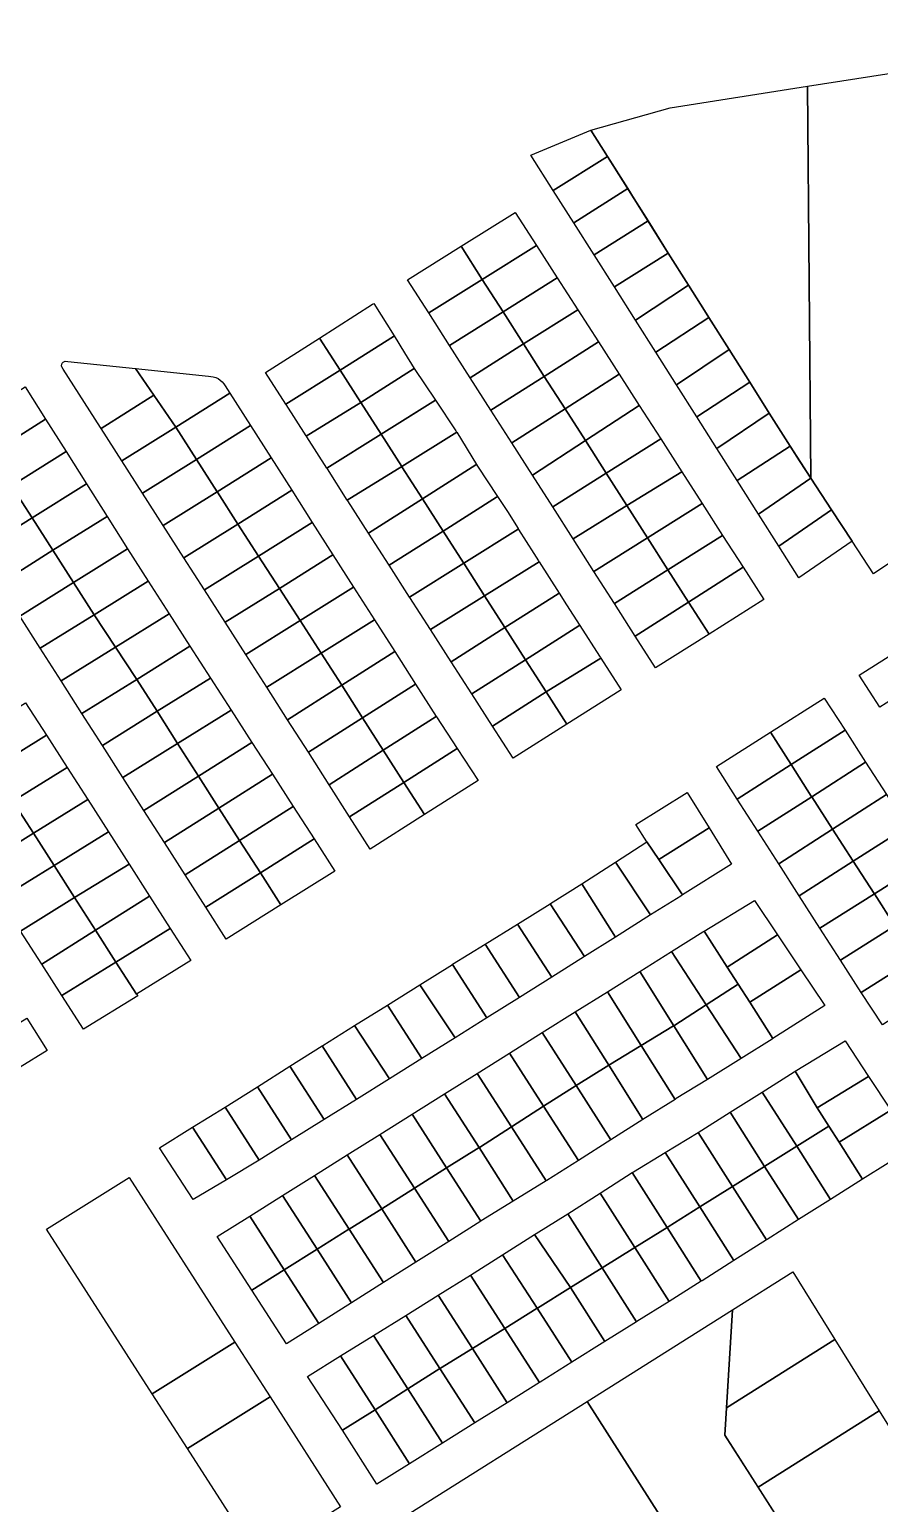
# Model space of a CAD drawing. Header units: millimetres. Extents: x 522658 to 553925, y 7796479 to 7820139.
# Drawn here: x 541047.5 to 541314.2, y 7807452.5 to 7807915 of the extents above; entities that cross this region are included whole.
import ezdxf

# ---------------------------------------------------------------- set-up
doc = ezdxf.new("R2010")
doc.units = ezdxf.units.MM
doc.layers.add('ZONA RESIDENCIAL 2 (ZR_2)', color=2, linetype='Continuous')

msp = doc.modelspace()

# ---------------------------------------------------------------- linework, layer by layer
at = {"layer": 'ZONA RESIDENCIAL 2 (ZR_2)'}
for points in [[(541292.65, 7807774.2), (541291.68, 7807897.16), (541451.16, 7807921.99), (541456.45, 7807922.34), (541456.76, 7807918.17), (541466.47, 7807867.55), (541481.03, 7807793.76), (541480.65, 7807793.7), (541372.93, 7807772.72), (541339.52, 7807762.51), (541312.33, 7807744.18), (541305.63, 7807754.41), (541299.17, 7807764.27), (541292.65, 7807774.2)], [(541292.65, 7807774.2), (541289.1, 7807779.62), (541279.65, 7807794.58), (541273.52, 7807804.29), (541267.04, 7807814.56), (541260.69, 7807824.62), (541259.33, 7807826.77), (541254.31, 7807834.75), (541247.96, 7807844.85), (541237.27, 7807861.85), (541228.87, 7807875.13), (541223.61, 7807883.44), (541248.49, 7807890.43), (541291.68, 7807897.16), (541292.65, 7807774.2)], [(541228.87, 7807875.13), (541211.87, 7807864.51), (541204.85, 7807875.59), (541223.61, 7807883.44), (541228.87, 7807875.13)], [(541235.24, 7807865.06), (541218.29, 7807854.37), (541211.87, 7807864.51), (541228.87, 7807875.13), (541235.24, 7807865.06)], [(541241.59, 7807854.98), (541224.69, 7807844.27), (541218.29, 7807854.37), (541235.24, 7807865.06), (541237.27, 7807861.85), (541241.59, 7807854.98)], [(541206.6, 7807847.24), (541189.59, 7807836.58), (541182.94, 7807846.99), (541199.94, 7807857.61), (541206.6, 7807847.24)], [(541247.96, 7807844.85), (541231.08, 7807834.19), (541224.69, 7807844.27), (541241.59, 7807854.98), (541247.96, 7807844.85)], [(541189.59, 7807836.58), (541172.78, 7807826.04), (541166.11, 7807836.48), (541182.94, 7807846.99), (541189.59, 7807836.58)], [(541213.11, 7807837.08), (541196.11, 7807826.39), (541189.59, 7807836.58), (541206.6, 7807847.24), (541213.11, 7807837.08)], [(541254.31, 7807834.75), (541237.68, 7807823.78), (541231.08, 7807834.19), (541247.96, 7807844.85), (541254.31, 7807834.75)], [(541196.11, 7807826.39), (541179.31, 7807815.82), (541172.78, 7807826.04), (541189.59, 7807836.58), (541196.11, 7807826.39)], [(541219.57, 7807827.03), (541202.55, 7807816.31), (541196.11, 7807826.39), (541213.11, 7807837.08), (541219.57, 7807827.03)], [(541260.69, 7807824.62), (541244.06, 7807813.72), (541237.68, 7807823.78), (541254.31, 7807834.75), (541259.33, 7807826.77), (541260.69, 7807824.62)], [(541161.68, 7807818.69), (541144.95, 7807808.06), (541138.48, 7807818.16), (541155.17, 7807828.77), (541155.54, 7807829), (541161.89, 7807818.82), (541161.68, 7807818.69)], [(541226.04, 7807816.94), (541209.04, 7807806.15), (541202.55, 7807816.31), (541219.57, 7807827.03), (541226.04, 7807816.94)], [(541202.55, 7807816.31), (541185.76, 7807805.73), (541179.31, 7807815.82), (541196.11, 7807826.39), (541202.55, 7807816.31)], [(541267.04, 7807814.56), (541250.55, 7807803.49), (541244.06, 7807813.72), (541260.69, 7807824.62), (541267.04, 7807814.56)], [(541144.95, 7807808.06), (541127.9, 7807797.45), (541121.52, 7807807.38), (541138.48, 7807818.16), (541144.95, 7807808.06)], [(541151.43, 7807797.97), (541144.95, 7807808.06), (541161.68, 7807818.69), (541161.89, 7807818.82), (541165.22, 7807813.49), (541168.24, 7807808.64), (541168.16, 7807808.59), (541151.43, 7807797.97)], [(541209.04, 7807806.15), (541192.29, 7807795.52), (541185.76, 7807805.73), (541202.55, 7807816.31), (541209.04, 7807806.15)], [(541232.54, 7807806.81), (541215.55, 7807795.98), (541209.04, 7807806.15), (541226.04, 7807816.94), (541232.54, 7807806.81)], [(541273.52, 7807804.29), (541256.94, 7807793.41), (541250.55, 7807803.49), (541267.04, 7807814.56), (541273.52, 7807804.29)], [(541080.76, 7807808.59), (541086.53, 7807800.2), (541070, 7807789.75), (541069.77, 7807790.11), (541058.06, 7807808.42), (541057.6, 7807809.15), (541057.56, 7807809.38), (541057.56, 7807809.61), (541057.59, 7807809.84), (541057.66, 7807810.06), (541057.77, 7807810.26), (541057.91, 7807810.45), (541058.08, 7807810.61), (541058.27, 7807810.74), (541058.48, 7807810.84), (541058.7, 7807810.9), (541059.51, 7807810.82), (541080.76, 7807808.59)], [(541093.41, 7807790.22), (541086.53, 7807800.2), (541080.76, 7807808.59), (541103.7, 7807806.18), (541105.13, 7807806.03), (541105.92, 7807805.78), (541106.67, 7807805.43), (541107.37, 7807804.97), (541107.99, 7807804.42), (541108.52, 7807803.78), (541108.91, 7807803.19), (541110.4, 7807800.85), (541093.41, 7807790.22)], [(541151.43, 7807797.97), (541134.34, 7807787.42), (541134.31, 7807787.47), (541128, 7807797.28), (541127.91, 7807797.43), (541144.95, 7807808.06), (541151.43, 7807797.97)], [(541151.43, 7807797.97), (541168.24, 7807808.64), (541174.87, 7807798.66), (541157.8, 7807788.02), (541151.43, 7807797.97)], [(541215.55, 7807795.98), (541198.82, 7807785.31), (541192.29, 7807795.52), (541209.04, 7807806.15), (541215.55, 7807795.98)], [(541238.83, 7807797.02), (541221.92, 7807786), (541215.55, 7807795.98), (541232.54, 7807806.81), (541238.83, 7807797.02)], [(541279.65, 7807794.58), (541263.22, 7807783.49), (541256.94, 7807793.41), (541273.52, 7807804.29), (541279.65, 7807794.58)], [(541029.13, 7807792.16), (541046.09, 7807802.89), (541052.56, 7807792.67), (541035.44, 7807781.93), (541035.4, 7807781.99), (541029.13, 7807792.16)], [(541093.41, 7807790.22), (541076.48, 7807779.62), (541070, 7807789.75), (541086.53, 7807800.2), (541093.41, 7807790.22)], [(541093.41, 7807790.22), (541110.4, 7807800.85), (541116.88, 7807790.69), (541099.9, 7807780.06), (541093.41, 7807790.22)], [(541134.34, 7807787.42), (541151.43, 7807797.97), (541157.8, 7807788.02), (541140.81, 7807777.34), (541134.49, 7807787.18), (541134.34, 7807787.42)], [(541164.28, 7807777.91), (541157.8, 7807788.02), (541163.67, 7807791.7), (541174.87, 7807798.66), (541181.25, 7807789.1), (541181.53, 7807788.65), (541181.56, 7807788.6), (541164.28, 7807777.91)], [(541221.92, 7807786), (541205.3, 7807775.17), (541198.82, 7807785.31), (541215.55, 7807795.98), (541221.92, 7807786)], [(541245.57, 7807786.52), (541228.48, 7807775.75), (541221.92, 7807786), (541238.83, 7807797.02), (541245.57, 7807786.52)], [(541286.21, 7807784.2), (541269.58, 7807773.45), (541263.22, 7807783.49), (541279.65, 7807794.58), (541286.21, 7807784.2)], [(541035.44, 7807781.93), (541052.56, 7807792.67), (541058.97, 7807782.54), (541041.89, 7807771.84), (541035.44, 7807781.93)], [(541076.48, 7807779.62), (541093.41, 7807790.22), (541099.9, 7807780.06), (541082.98, 7807769.47), (541076.48, 7807779.62)], [(541099.9, 7807780.06), (541116.88, 7807790.69), (541123.36, 7807780.54), (541106.4, 7807769.91), (541099.9, 7807780.06)], [(541164.28, 7807777.91), (541147.22, 7807767.35), (541140.97, 7807777.09), (541140.81, 7807777.34), (541157.8, 7807788.02), (541164.28, 7807777.91)], [(541164.28, 7807777.91), (541181.56, 7807788.6), (541187.72, 7807778.49), (541187.52, 7807778.36), (541170.8, 7807767.73), (541164.38, 7807777.75), (541164.28, 7807777.91)], [(541228.48, 7807775.75), (541211.69, 7807765.16), (541205.3, 7807775.17), (541221.92, 7807786), (541228.48, 7807775.75)], [(541252.17, 7807776.23), (541234.96, 7807765.61), (541228.48, 7807775.75), (541245.57, 7807786.52), (541252.17, 7807776.23)], [(541041.89, 7807771.84), (541058.97, 7807782.54), (541065.38, 7807772.41), (541048.36, 7807761.73), (541041.89, 7807771.84)], [(541106.4, 7807769.91), (541123.36, 7807780.54), (541129.83, 7807770.39), (541112.91, 7807759.79), (541106.47, 7807769.8), (541106.4, 7807769.91)], [(541269.58, 7807773.45), (541286.21, 7807784.2), (541292.65, 7807774.2), (541276.27, 7807762.9), (541269.58, 7807773.45)], [(541082.98, 7807769.47), (541099.9, 7807780.06), (541106.4, 7807769.91), (541089.48, 7807759.32), (541082.98, 7807769.47)], [(541147.22, 7807767.35), (541164.28, 7807777.91), (541164.38, 7807777.75), (541170.8, 7807767.73), (541153.88, 7807756.97), (541147.36, 7807767.13), (541147.22, 7807767.35)], [(541194, 7807768.25), (541177.27, 7807757.62), (541170.8, 7807767.73), (541187.52, 7807778.36), (541187.72, 7807778.49), (541188.03, 7807777.99), (541194.32, 7807768.45), (541194, 7807768.25)], [(541234.96, 7807765.61), (541218.07, 7807755.18), (541211.69, 7807765.16), (541228.48, 7807775.75), (541234.96, 7807765.61)], [(541258.55, 7807766.29), (541241.42, 7807755.49), (541234.96, 7807765.61), (541252.17, 7807776.23), (541258.55, 7807766.29)], [(541025, 7807761.25), (541041.89, 7807771.84), (541048.36, 7807761.73), (541031.47, 7807751.14), (541025, 7807761.25)], [(541048.36, 7807761.73), (541065.38, 7807772.41), (541071.83, 7807762.22), (541054.86, 7807751.57), (541048.36, 7807761.73)], [(541299.17, 7807764.27), (541282.63, 7807752.87), (541276.27, 7807762.9), (541292.65, 7807774.2), (541299.17, 7807764.27)], [(541089.48, 7807759.32), (541106.4, 7807769.91), (541106.47, 7807769.8), (541112.91, 7807759.79), (541095.97, 7807749.18), (541089.48, 7807759.32)], [(541112.91, 7807759.79), (541129.83, 7807770.39), (541136.24, 7807760.33), (541119.37, 7807749.76), (541112.91, 7807759.79)], [(541177.27, 7807757.62), (541160.37, 7807746.88), (541153.88, 7807756.97), (541170.8, 7807767.73), (541177.27, 7807757.62)], [(541200.89, 7807758.24), (541183.75, 7807747.52), (541183.69, 7807747.62), (541177.27, 7807757.62), (541194, 7807768.25), (541194.32, 7807768.45), (541197.45, 7807763.7), (541200.81, 7807758.37), (541200.89, 7807758.24)], [(541054.86, 7807751.57), (541071.83, 7807762.22), (541078.29, 7807752.01), (541061.33, 7807741.45), (541054.86, 7807751.57)], [(541241.42, 7807755.49), (541224.63, 7807744.92), (541218.07, 7807755.18), (541234.96, 7807765.61), (541241.42, 7807755.49)], [(541264.99, 7807756.25), (541247.84, 7807745.46), (541241.42, 7807755.49), (541258.55, 7807766.29), (541264.99, 7807756.25)], [(541305.63, 7807754.41), (541288.94, 7807742.91), (541282.63, 7807752.87), (541299.17, 7807764.27), (541305.63, 7807754.41)], [(541031.47, 7807751.14), (541048.36, 7807761.73), (541054.86, 7807751.57), (541037.97, 7807740.98), (541031.47, 7807751.14)], [(541095.97, 7807749.18), (541112.91, 7807759.79), (541119.37, 7807749.76), (541102.4, 7807739.13), (541095.97, 7807749.18)], [(541119.37, 7807749.76), (541136.24, 7807760.33), (541142.73, 7807750.16), (541125.9, 7807739.62), (541119.37, 7807749.76)], [(541183.75, 7807747.52), (541166.79, 7807736.88), (541160.37, 7807746.88), (541177.27, 7807757.62), (541183.69, 7807747.62), (541183.75, 7807747.52)], [(541190.32, 7807737.27), (541183.75, 7807747.52), (541200.89, 7807758.24), (541200.96, 7807758.12), (541205.76, 7807750.52), (541207.23, 7807748.22), (541207.34, 7807748.05), (541207.42, 7807747.93), (541190.32, 7807737.27)], [(541247.84, 7807745.46), (541231.05, 7807734.89), (541224.63, 7807744.92), (541241.42, 7807755.49), (541247.84, 7807745.46)], [(541271.4, 7807746.27), (541254.31, 7807735.33), (541247.84, 7807745.46), (541264.99, 7807756.25), (541271.4, 7807746.27)], [(541037.97, 7807740.98), (541054.86, 7807751.57), (541061.33, 7807741.45), (541044.41, 7807730.91), (541037.97, 7807740.98)], [(541061.33, 7807741.45), (541078.29, 7807752.01), (541084.68, 7807741.9), (541067.78, 7807731.36), (541061.33, 7807741.45)], [(541102.4, 7807739.13), (541119.37, 7807749.76), (541125.9, 7807739.62), (541108.9, 7807728.97), (541102.4, 7807739.13)], [(541125.9, 7807739.62), (541142.73, 7807750.16), (541149.18, 7807740.05), (541132.39, 7807729.53), (541125.9, 7807739.62)], [(541196.7, 7807727.31), (541190.32, 7807737.27), (541207.42, 7807747.93), (541213.68, 7807738.11), (541213.41, 7807737.94), (541196.7, 7807727.31)], [(541190.32, 7807737.27), (541173.33, 7807726.68), (541166.85, 7807736.78), (541166.79, 7807736.88), (541183.75, 7807747.52), (541190.32, 7807737.27)], [(541254.31, 7807735.33), (541237.6, 7807724.64), (541231.05, 7807734.89), (541247.84, 7807745.46), (541254.31, 7807735.33)], [(541277.91, 7807736.14), (541260.74, 7807725.27), (541254.31, 7807735.33), (541271.4, 7807746.27), (541277.91, 7807736.14)], [(541044.41, 7807730.91), (541061.33, 7807741.45), (541067.78, 7807731.36), (541050.86, 7807720.82), (541044.41, 7807730.91)], [(541067.78, 7807731.36), (541084.68, 7807741.9), (541091.27, 7807731.68), (541074.46, 7807721.2), (541067.83, 7807731.28), (541067.78, 7807731.36)], [(541108.9, 7807728.97), (541125.9, 7807739.62), (541132.39, 7807729.53), (541115.36, 7807718.87), (541108.9, 7807728.97)], [(541132.39, 7807729.53), (541149.18, 7807740.05), (541155.75, 7807729.75), (541139, 7807719.27), (541132.39, 7807729.53)], [(541196.7, 7807727.31), (541179.81, 7807716.58), (541173.33, 7807726.68), (541190.32, 7807737.27), (541196.7, 7807727.31)], [(541219.88, 7807727.83), (541203.17, 7807717.21), (541196.7, 7807727.31), (541213.41, 7807737.94), (541213.68, 7807738.11), (541216.02, 7807734.44), (541220.17, 7807728.02), (541219.88, 7807727.83)], [(541260.74, 7807725.27), (541243.98, 7807714.66), (541237.6, 7807724.64), (541254.31, 7807735.33), (541260.74, 7807725.27)], [(541050.86, 7807720.82), (541067.78, 7807731.36), (541067.83, 7807731.28), (541074.46, 7807721.2), (541057.41, 7807710.58), (541050.86, 7807720.82)], [(541074.46, 7807721.2), (541091.27, 7807731.68), (541097.84, 7807721.48), (541081.13, 7807711.07), (541080.98, 7807711.3), (541074.46, 7807721.2)], [(541115.36, 7807718.87), (541132.39, 7807729.53), (541139, 7807719.27), (541121.94, 7807708.59), (541115.36, 7807718.87)], [(541139, 7807719.27), (541155.75, 7807729.75), (541162.1, 7807719.8), (541145.47, 7807709.23), (541139, 7807719.27)], [(541203.17, 7807717.21), (541186.3, 7807706.48), (541179.81, 7807716.58), (541196.7, 7807727.31), (541203.17, 7807717.21)], [(541226.81, 7807717.75), (541209.65, 7807707.11), (541203.17, 7807717.21), (541219.88, 7807727.83), (541220.17, 7807728.02), (541226.39, 7807718.4), (541226.69, 7807717.94), (541226.81, 7807717.75)], [(541057.41, 7807710.58), (541074.46, 7807721.2), (541080.98, 7807711.3), (541081.13, 7807711.07), (541063.94, 7807700.36), (541057.41, 7807710.58)], [(541081.13, 7807711.07), (541097.84, 7807721.48), (541104.28, 7807711.49), (541087.53, 7807701.05), (541081.13, 7807711.07)], [(541331.78, 7807714.33), (541332.22, 7807713.59), (541314.35, 7807702.31), (541307.86, 7807712.35), (541325.18, 7807723.41), (541331.78, 7807714.33)], [(541121.94, 7807708.59), (541139, 7807719.27), (541145.47, 7807709.23), (541128.46, 7807698.41), (541121.94, 7807708.59)], [(541145.47, 7807709.23), (541162.1, 7807719.8), (541168.63, 7807709.56), (541152.02, 7807699), (541145.47, 7807709.23)], [(541209.65, 7807707.11), (541192.78, 7807696.39), (541186.3, 7807706.48), (541203.17, 7807717.21), (541209.65, 7807707.11)], [(541209.65, 7807707.11), (541226.81, 7807717.75), (541233.16, 7807707.83), (541232.83, 7807707.62), (541216.12, 7807697), (541209.65, 7807707.11)], [(541063.94, 7807700.36), (541081.13, 7807711.07), (541087.53, 7807701.05), (541070.35, 7807690.34), (541063.94, 7807700.36)], [(541087.53, 7807701.05), (541104.28, 7807711.49), (541110.77, 7807701.43), (541093.98, 7807690.96), (541087.53, 7807701.05)], [(541128.46, 7807698.41), (541145.47, 7807709.23), (541152.02, 7807699), (541135, 7807688.18), (541128.46, 7807698.41)], [(541152.02, 7807699), (541168.63, 7807709.56), (541175.12, 7807699.39), (541158.52, 7807688.84), (541152.02, 7807699)], [(541216.12, 7807697), (541199.26, 7807686.29), (541192.78, 7807696.39), (541209.65, 7807707.11), (541216.12, 7807697)], [(541052.83, 7807693.54), (541035.73, 7807682.97), (541029.18, 7807693.18), (541046.28, 7807703.73), (541052.83, 7807693.54)], [(541303.42, 7807695.15), (541286.54, 7807684.32), (541280.06, 7807694.49), (541296.92, 7807705.15), (541303.42, 7807695.15)], [(541070.35, 7807690.34), (541087.53, 7807701.05), (541093.98, 7807690.96), (541076.8, 7807680.25), (541070.35, 7807690.34)], [(541093.98, 7807690.96), (541110.77, 7807701.43), (541117.29, 7807691.31), (541100.52, 7807680.73), (541093.98, 7807690.96)], [(541135, 7807688.18), (541152.02, 7807699), (541158.52, 7807688.84), (541141.5, 7807678.02), (541135, 7807688.18)], [(541158.52, 7807688.84), (541175.12, 7807699.39), (541175.19, 7807699.27), (541181.68, 7807689.36), (541164.98, 7807678.74), (541158.52, 7807688.84)], [(541059.3, 7807683.43), (541042.22, 7807672.87), (541035.73, 7807682.97), (541052.83, 7807693.54), (541059.3, 7807683.43)], [(541286.54, 7807684.32), (541269.6, 7807673.46), (541263.03, 7807683.72), (541280.06, 7807694.49), (541286.54, 7807684.32)], [(541309.87, 7807685.11), (541292.95, 7807674.26), (541292.83, 7807674.45), (541286.54, 7807684.32), (541303.42, 7807695.15), (541309.87, 7807685.11)], [(541076.8, 7807680.25), (541093.98, 7807690.96), (541100.52, 7807680.73), (541083.4, 7807669.93), (541076.8, 7807680.25)], [(541100.52, 7807680.73), (541117.29, 7807691.31), (541123.74, 7807681.29), (541106.94, 7807670.69), (541100.52, 7807680.73)], [(541141.5, 7807678.02), (541158.52, 7807688.84), (541164.98, 7807678.74), (541147.96, 7807667.92), (541141.5, 7807678.02)], [(541164.98, 7807678.74), (541181.68, 7807689.36), (541188.27, 7807679.31), (541171.45, 7807668.62), (541164.98, 7807678.74)], [(541065.77, 7807673.33), (541048.7, 7807662.77), (541042.22, 7807672.87), (541059.3, 7807683.43), (541065.77, 7807673.33)], [(541292.95, 7807674.26), (541276.04, 7807663.41), (541269.6, 7807673.46), (541286.54, 7807684.32), (541292.83, 7807674.45), (541292.95, 7807674.26)], [(541316.43, 7807674.9), (541299.53, 7807664.06), (541292.95, 7807674.26), (541309.87, 7807685.11), (541316.43, 7807674.9)], [(541083.4, 7807669.93), (541100.52, 7807680.73), (541106.94, 7807670.69), (541089.82, 7807659.89), (541083.4, 7807669.93)], [(541106.94, 7807670.69), (541123.74, 7807681.29), (541130.26, 7807671.17), (541113.43, 7807660.55), (541106.94, 7807670.69)], [(541147.96, 7807667.92), (541164.98, 7807678.74), (541171.45, 7807668.62), (541154.43, 7807657.8), (541147.96, 7807667.92)], [(541237.78, 7807665.51), (541253.86, 7807675.52), (541260.81, 7807664.48), (541245.01, 7807654.51), (541241.27, 7807660.11), (541237.78, 7807665.51)], [(541299.53, 7807664.06), (541282.59, 7807653.19), (541276.04, 7807663.41), (541292.95, 7807674.26), (541299.53, 7807664.06)], [(541322.9, 7807664.83), (541306.02, 7807654), (541299.53, 7807664.06), (541316.43, 7807674.9), (541322.9, 7807664.83)], [(541048.7, 7807662.77), (541031.7, 7807652.26), (541025.22, 7807662.36), (541042.22, 7807672.87), (541048.7, 7807662.77)], [(541072.24, 7807663.22), (541055.18, 7807652.67), (541048.7, 7807662.77), (541065.77, 7807673.33), (541072.24, 7807663.22)], [(541089.82, 7807659.89), (541106.94, 7807670.69), (541113.43, 7807660.55), (541096.31, 7807649.75), (541089.82, 7807659.89)], [(541119.94, 7807650.37), (541113.43, 7807660.55), (541130.26, 7807671.17), (541136.83, 7807660.98), (541119.94, 7807650.37)], [(541329.53, 7807654.42), (541312.62, 7807643.79), (541312.57, 7807643.86), (541306.02, 7807654), (541322.9, 7807664.83), (541329.53, 7807654.42)], [(541055.18, 7807652.67), (541038.18, 7807642.16), (541031.7, 7807652.26), (541048.7, 7807662.77), (541055.18, 7807652.67)], [(541078.72, 7807653.12), (541061.66, 7807642.58), (541055.18, 7807652.67), (541072.24, 7807663.22), (541078.72, 7807653.12)], [(541119.94, 7807650.37), (541102.8, 7807639.61), (541096.31, 7807649.75), (541113.43, 7807660.55), (541119.94, 7807650.37)], [(541126.39, 7807640.28), (541119.94, 7807650.37), (541136.83, 7807660.98), (541143.32, 7807650.91), (541126.39, 7807640.28)], [(541242.41, 7807637.15), (541231.38, 7807653.71), (541241.27, 7807660.11), (541245.01, 7807654.51), (541252.39, 7807643.43), (541251.84, 7807643.08), (541242.41, 7807637.15)], [(541245.01, 7807654.51), (541260.81, 7807664.48), (541267.84, 7807653.11), (541252.39, 7807643.43), (541245.01, 7807654.51)], [(541306.02, 7807654), (541289.05, 7807643.11), (541282.59, 7807653.19), (541299.53, 7807664.06), (541306.02, 7807654)], [(541061.66, 7807642.58), (541044.66, 7807632.07), (541038.18, 7807642.16), (541055.18, 7807652.67), (541061.66, 7807642.58)], [(541085.19, 7807643.01), (541068.24, 7807632.32), (541061.66, 7807642.58), (541078.72, 7807653.12), (541085.19, 7807643.01)], [(541231.34, 7807630.19), (541220.77, 7807646.95), (541231.38, 7807653.71), (541242.41, 7807637.15), (541231.34, 7807630.19)], [(541312.62, 7807643.79), (541295.51, 7807633.04), (541289.05, 7807643.11), (541306.02, 7807654), (541312.57, 7807643.86), (541312.62, 7807643.79)], [(541335.9, 7807644.42), (541319.01, 7807633.74), (541312.62, 7807643.79), (541329.53, 7807654.42), (541335.9, 7807644.42)], [(541126.39, 7807640.28), (541109.25, 7807629.52), (541102.8, 7807639.61), (541119.94, 7807650.37), (541126.39, 7807640.28)], [(541231.34, 7807630.19), (541221.62, 7807624.08), (541210.88, 7807640.65), (541210.95, 7807640.69), (541220.77, 7807646.95), (541231.34, 7807630.19)], [(541068.24, 7807632.32), (541051.33, 7807621.67), (541044.66, 7807632.07), (541061.66, 7807642.58), (541068.24, 7807632.32)], [(541068.24, 7807632.32), (541085.19, 7807643.01), (541091.66, 7807632.91), (541074.63, 7807622.38), (541068.24, 7807632.32)], [(541266.45, 7807620.75), (541259.16, 7807632.09), (541274.99, 7807641.73), (541282.19, 7807630.95), (541266.45, 7807620.75)], [(541319.01, 7807633.74), (541301.97, 7807622.96), (541295.51, 7807633.04), (541312.62, 7807643.79), (541319.01, 7807633.74)], [(541211.37, 7807617.64), (541200.64, 7807634.3), (541210.88, 7807640.65), (541221.62, 7807624.08), (541211.37, 7807617.64)], [(541051.33, 7807621.67), (541068.24, 7807632.32), (541074.63, 7807622.38), (541057.63, 7807611.87), (541051.33, 7807621.67)], [(541098.14, 7807622.81), (541081.11, 7807612.28), (541074.63, 7807622.38), (541091.66, 7807632.91), (541098.14, 7807622.81)], [(541201.22, 7807611.26), (541190.46, 7807627.98), (541200.64, 7807634.3), (541211.37, 7807617.64), (541201.22, 7807611.26)], [(541325.49, 7807623.55), (541308.53, 7807612.82), (541301.97, 7807622.96), (541319.01, 7807633.74), (541325.49, 7807623.55)], [(541191, 7807604.83), (541180.2, 7807621.62), (541180.25, 7807621.65), (541190.46, 7807627.98), (541201.22, 7807611.26), (541191, 7807604.83)], [(541266.45, 7807620.75), (541269.86, 7807615.45), (541259.88, 7807608.98), (541249, 7807625.71), (541258.79, 7807631.86), (541259.16, 7807632.09), (541266.45, 7807620.75)], [(541273.52, 7807609.75), (541269.86, 7807615.45), (541266.45, 7807620.75), (541282.19, 7807630.95), (541289.56, 7807619.93), (541273.52, 7807609.75)], [(541249.7, 7807602.38), (541239, 7807619.43), (541249, 7807625.71), (541259.88, 7807608.98), (541249.7, 7807602.38)], [(541331.94, 7807613.41), (541315.13, 7807602.62), (541308.53, 7807612.82), (541325.49, 7807623.55), (541331.78, 7807613.65), (541331.94, 7807613.41)], [(541081.45, 7807611.75), (541064.41, 7807601.31), (541057.63, 7807611.87), (541074.63, 7807622.38), (541081.11, 7807612.28), (541081.45, 7807611.75)], [(541181.04, 7807598.61), (541170, 7807615.24), (541180.2, 7807621.62), (541191, 7807604.83), (541181.04, 7807598.61)], [(541239.46, 7807596.14), (541228.85, 7807613.06), (541239, 7807619.43), (541249.7, 7807602.38), (541249.6, 7807602.32), (541239.46, 7807596.14)], [(541280.81, 7807598.4), (541273.52, 7807609.75), (541289.56, 7807619.93), (541297.06, 7807608.71), (541280.81, 7807598.4)], [(541170.6, 7807592.08), (541159.81, 7807608.86), (541170, 7807615.24), (541181.04, 7807598.61), (541170.6, 7807592.08)], [(541273.52, 7807609.75), (541280.81, 7807598.4), (541280.52, 7807598.21), (541270.87, 7807592.09), (541259.88, 7807608.98), (541269.86, 7807615.45), (541273.52, 7807609.75)], [(541229.31, 7807589.96), (541218.77, 7807606.74), (541228.85, 7807613.06), (541239.46, 7807596.14), (541229.31, 7807589.96)], [(541053.08, 7807594.65), (541036.03, 7807584.1), (541029.54, 7807594.19), (541046.6, 7807604.75), (541053.08, 7807594.65)], [(541160.47, 7807585.75), (541149.51, 7807602.41), (541159.81, 7807608.86), (541170.6, 7807592.08), (541160.47, 7807585.75)], [(541219, 7807583.68), (541208.41, 7807600.24), (541218.77, 7807606.74), (541229.31, 7807589.96), (541219, 7807583.68)], [(541260.25, 7807585.55), (541249.7, 7807602.38), (541259.88, 7807608.98), (541270.87, 7807592.09), (541260.25, 7807585.55)], [(541150.11, 7807579.27), (541139.32, 7807596.03), (541139.5, 7807596.14), (541149.51, 7807602.41), (541160.47, 7807585.75), (541150.11, 7807579.27)], [(541208.81, 7807577.14), (541198.13, 7807593.79), (541208.41, 7807600.24), (541219, 7807583.68), (541208.81, 7807577.14)], [(541250.06, 7807579.26), (541239.46, 7807596.14), (541249.6, 7807602.32), (541249.7, 7807602.38), (541260.25, 7807585.55), (541250.44, 7807579.5), (541250.06, 7807579.26)], [(541139.98, 7807572.94), (541129.22, 7807589.66), (541139.32, 7807596.03), (541150.11, 7807579.27), (541139.98, 7807572.94)], [(541240.01, 7807572.91), (541229.31, 7807589.96), (541239.46, 7807596.14), (541250.06, 7807579.26), (541240.01, 7807572.91)], [(541294.66, 7807576.66), (541287.74, 7807588.09), (541303.41, 7807597.61), (541310.81, 7807586.47), (541294.66, 7807576.66)], [(541198.76, 7807570.68), (541188.01, 7807587.44), (541198.13, 7807593.79), (541208.81, 7807577.14), (541198.76, 7807570.68)], [(541129.74, 7807566.54), (541119, 7807583.22), (541129.22, 7807589.66), (541139.98, 7807572.94), (541129.74, 7807566.54)], [(541188.57, 7807564.14), (541177.75, 7807581), (541188.01, 7807587.44), (541198.76, 7807570.68), (541188.69, 7807564.22), (541188.57, 7807564.14)], [(541229.93, 7807566.54), (541219, 7807583.68), (541229.31, 7807589.96), (541240.01, 7807572.91), (541229.93, 7807566.54)], [(541294.66, 7807576.66), (541298.32, 7807570.9), (541288.24, 7807564.57), (541277.41, 7807581.58), (541287.48, 7807587.93), (541287.74, 7807588.09), (541294.66, 7807576.66)], [(541301.54, 7807565.83), (541298.32, 7807570.9), (541294.66, 7807576.66), (541310.81, 7807586.47), (541317.82, 7807575.9), (541301.54, 7807565.83)], [(541119.58, 7807560.19), (541108.87, 7807576.83), (541119, 7807583.22), (541129.74, 7807566.54), (541119.58, 7807560.19)], [(541219.74, 7807560.11), (541208.81, 7807577.14), (541219, 7807583.68), (541229.93, 7807566.54), (541219.74, 7807560.11)], [(541278.18, 7807558.25), (541267.37, 7807575.24), (541277.41, 7807581.58), (541288.24, 7807564.57), (541278.3, 7807558.33), (541278.18, 7807558.25)], [(541109.28, 7807554.06), (541098.62, 7807570.51), (541108.87, 7807576.83), (541119.58, 7807560.19), (541109.28, 7807554.06)], [(541178.38, 7807557.75), (541167.56, 7807574.61), (541177.75, 7807581), (541188.57, 7807564.14), (541178.38, 7807557.75)], [(541209.63, 7807553.73), (541198.76, 7807570.68), (541208.81, 7807577.14), (541219.74, 7807560.11), (541209.8, 7807553.83), (541209.63, 7807553.73)], [(541168.3, 7807551.43), (541157.48, 7807568.28), (541167.56, 7807574.61), (541178.38, 7807557.75), (541168.3, 7807551.43)], [(541268.09, 7807551.92), (541257.3, 7807568.88), (541267.37, 7807575.24), (541278.18, 7807558.25), (541268.09, 7807551.92)], [(541308.93, 7807554.23), (541301.54, 7807565.83), (541317.82, 7807575.9), (541325.05, 7807564.31), (541308.93, 7807554.23)], [(541109.28, 7807554.06), (541098.81, 7807547.84), (541088.25, 7807564.11), (541098.62, 7807570.51), (541109.28, 7807554.06)], [(541158.01, 7807544.98), (541147.2, 7807561.83), (541157.48, 7807568.28), (541168.3, 7807551.43), (541158.01, 7807544.98)], [(541199.32, 7807547.37), (541188.57, 7807564.14), (541188.69, 7807564.22), (541198.76, 7807570.68), (541209.63, 7807553.73), (541199.32, 7807547.37)], [(541257.89, 7807545.52), (541247.01, 7807562.62), (541257.3, 7807568.88), (541268.09, 7807551.92), (541257.89, 7807545.52)], [(541301.54, 7807565.83), (541308.93, 7807554.23), (541298.86, 7807547.88), (541288.24, 7807564.57), (541298.32, 7807570.9), (541301.54, 7807565.83)], [(541189.09, 7807541.06), (541178.38, 7807557.75), (541188.57, 7807564.14), (541199.32, 7807547.37), (541189.18, 7807541.12), (541189.09, 7807541.06)], [(541288.82, 7807541.54), (541278.18, 7807558.25), (541278.3, 7807558.33), (541288.24, 7807564.57), (541298.86, 7807547.88), (541288.82, 7807541.54)], [(541147.78, 7807538.56), (541136.97, 7807555.41), (541147.2, 7807561.83), (541158.01, 7807544.98), (541147.78, 7807538.56)], [(541247.6, 7807539.06), (541236.63, 7807556.3), (541237.06, 7807556.57), (541247.01, 7807562.62), (541257.89, 7807545.52), (541247.87, 7807539.23), (541247.6, 7807539.06)], [(541278.74, 7807535.18), (541268.09, 7807551.92), (541278.18, 7807558.25), (541288.82, 7807541.54), (541278.93, 7807535.3), (541278.74, 7807535.18)], [(541052.81, 7807538.52), (541078.74, 7807554.72), (541111.91, 7807503.09), (541085.99, 7807486.89), (541052.81, 7807538.52)], [(541137.71, 7807532.25), (541126.9, 7807549.09), (541136.97, 7807555.41), (541147.78, 7807538.56), (541147.68, 7807538.5), (541137.71, 7807532.25)], [(541179.03, 7807534.7), (541168.3, 7807551.43), (541178.38, 7807557.75), (541189.09, 7807541.06), (541179.03, 7807534.7)], [(541237.45, 7807532.75), (541226.55, 7807549.88), (541236.63, 7807556.3), (541247.6, 7807539.06), (541237.45, 7807532.75)], [(541127.45, 7807525.82), (541116.64, 7807542.66), (541126.9, 7807549.09), (541137.71, 7807532.25), (541127.45, 7807525.82)], [(541168.76, 7807528.22), (541158.01, 7807544.98), (541168.3, 7807551.43), (541179.03, 7807534.7), (541168.76, 7807528.22)], [(541227.21, 7807526.39), (541216.38, 7807543.4), (541226.55, 7807549.88), (541237.45, 7807532.75), (541227.21, 7807526.39)], [(541268.57, 7807528.74), (541257.89, 7807545.52), (541268.09, 7807551.92), (541278.74, 7807535.18), (541268.57, 7807528.74)], [(541158.55, 7807521.77), (541147.78, 7807538.56), (541158.01, 7807544.98), (541168.76, 7807528.22), (541158.55, 7807521.77)], [(541258.31, 7807522.23), (541247.6, 7807539.06), (541247.87, 7807539.23), (541257.89, 7807545.52), (541268.57, 7807528.74), (541258.54, 7807522.38), (541258.31, 7807522.23)], [(541127.45, 7807525.82), (541117.25, 7807519.42), (541106.35, 7807536.21), (541116.64, 7807542.66), (541127.45, 7807525.82)], [(541217.25, 7807520.2), (541205.99, 7807536.85), (541206.47, 7807537.15), (541216.38, 7807543.4), (541227.21, 7807526.39), (541217.25, 7807520.2)], [(541148.5, 7807515.42), (541137.71, 7807532.25), (541147.68, 7807538.5), (541147.78, 7807538.56), (541158.55, 7807521.77), (541148.5, 7807515.42)], [(541217.25, 7807520.2), (541206.91, 7807513.78), (541206.8, 7807513.71), (541195.96, 7807530.52), (541205.99, 7807536.85), (541217.25, 7807520.2)], [(541248.18, 7807515.9), (541237.45, 7807532.75), (541247.6, 7807539.06), (541258.31, 7807522.23), (541248.18, 7807515.9)], [(541138.27, 7807508.96), (541127.45, 7807525.82), (541137.71, 7807532.25), (541148.5, 7807515.42), (541138.27, 7807508.96)], [(541196.64, 7807507.41), (541185.85, 7807524.15), (541195.96, 7807530.52), (541206.8, 7807513.71), (541196.64, 7807507.41)], [(541237.95, 7807509.51), (541227.21, 7807526.39), (541237.45, 7807532.75), (541248.18, 7807515.9), (541238.13, 7807509.62), (541237.95, 7807509.51)], [(541228.02, 7807503.27), (541217.25, 7807520.2), (541227.21, 7807526.39), (541237.95, 7807509.51), (541228.02, 7807503.27)], [(541138.27, 7807508.96), (541128.18, 7807502.58), (541117.25, 7807519.42), (541127.45, 7807525.82), (541138.27, 7807508.96)], [(541186.47, 7807501.11), (541175.78, 7807517.8), (541185.85, 7807524.15), (541196.64, 7807507.41), (541186.47, 7807501.11)], [(541300.2, 7807503.91), (541266.25, 7807482.52), (541268.13, 7807513.25), (541286.99, 7807525.13), (541300.2, 7807503.91)], [(541176.27, 7807494.79), (541165.54, 7807511.44), (541175.78, 7807517.8), (541186.47, 7807501.11), (541176.43, 7807494.89), (541176.27, 7807494.79)], [(541217.71, 7807496.8), (541206.8, 7807513.71), (541206.91, 7807513.78), (541217.25, 7807520.2), (541228.02, 7807503.27), (541217.71, 7807496.8)], [(541207.58, 7807490.44), (541196.64, 7807507.41), (541206.8, 7807513.71), (541217.71, 7807496.8), (541207.71, 7807490.52), (541207.58, 7807490.44)], [(541250.33, 7807403.09), (541252.16, 7807437.97), (541222.46, 7807484.48), (541268.13, 7807513.25), (541265.72, 7807473.86), (541294.17, 7807429.3), (541251.87, 7807402.29), (541250.33, 7807403.09)], [(541166.18, 7807488.4), (541155.43, 7807505.16), (541165.54, 7807511.44), (541176.27, 7807494.79), (541166.18, 7807488.4)], [(541197.39, 7807484.07), (541186.47, 7807501.11), (541196.64, 7807507.41), (541207.58, 7807490.44), (541197.39, 7807484.07)], [(541085.99, 7807486.89), (541111.91, 7807503.09), (541122.97, 7807485.89), (541097.04, 7807469.69), (541085.99, 7807486.89)], [(541155.92, 7807481.9), (541145.11, 7807498.75), (541155.43, 7807505.16), (541166.18, 7807488.4), (541155.92, 7807481.9)], [(541314.13, 7807481.54), (541276.11, 7807457.59), (541265.72, 7807473.86), (541266.25, 7807482.52), (541300.2, 7807503.91), (541314.13, 7807481.54)], [(541155.92, 7807481.9), (541145.71, 7807475.43), (541134.78, 7807492.33), (541145.11, 7807498.75), (541155.92, 7807481.9)], [(541187.25, 7807477.74), (541176.27, 7807494.79), (541176.43, 7807494.89), (541186.47, 7807501.11), (541197.39, 7807484.07), (541187.25, 7807477.74)], [(541177.09, 7807471.39), (541166.18, 7807488.4), (541176.27, 7807494.79), (541187.25, 7807477.74), (541177.09, 7807471.39)], [(541097.04, 7807469.69), (541122.97, 7807485.89), (541145.13, 7807451.4), (541119.2, 7807435.2), (541097.04, 7807469.69)], [(541166.79, 7807464.95), (541155.92, 7807481.9), (541166.18, 7807488.4), (541177.09, 7807471.39), (541166.79, 7807464.95)], [(541250.33, 7807403.09), (541164.06, 7807447.7), (541222.46, 7807484.48), (541252.16, 7807437.97), (541250.33, 7807403.09)], [(541166.79, 7807464.95), (541156.49, 7807458.51), (541145.71, 7807475.43), (541155.92, 7807481.9), (541166.79, 7807464.95)], [(541276.11, 7807457.59), (541314.13, 7807481.54), (541331.72, 7807453.28), (541294.17, 7807429.3), (541276.11, 7807457.59)]]:
    msp.add_lwpolyline(points, close=True, dxfattribs=at)

doc.saveas('drawing.dxf')
